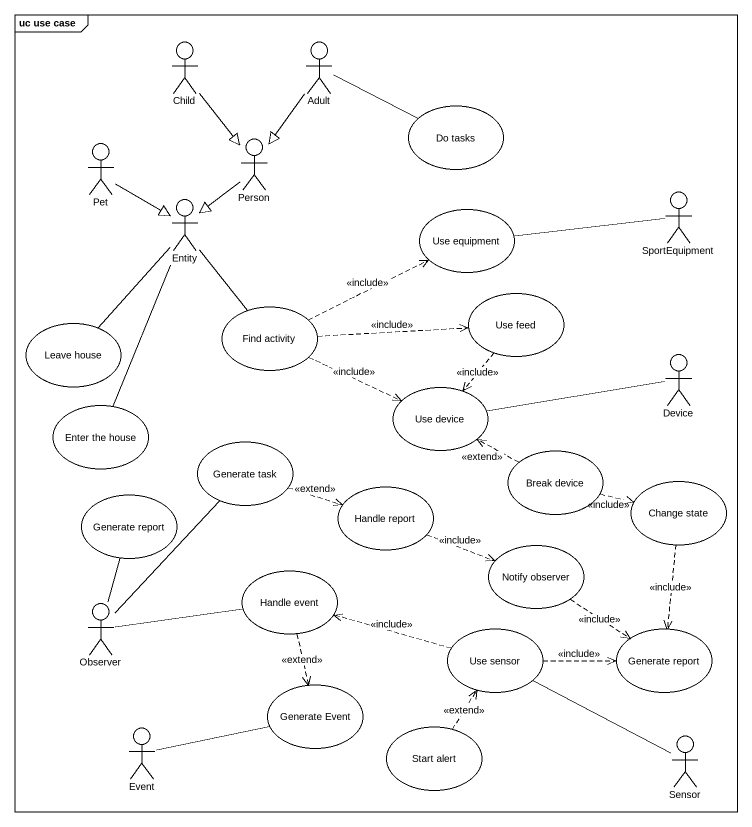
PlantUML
@startuml
mainframe uc use case
actor Child
actor Adult
usecase "Do tasks" as Do_tasks
actor Pet
actor "Person" as Person_
actor "Entity" as Entity_
actor SportEquipment
usecase "Use equipment" as Use_equipment
usecase "Find activity" as Find_activity
usecase "Use feed" as Use_feed
usecase "Leave house" as Leave_house
actor Device
usecase "Use device" as Use_device
usecase "Enter the house" as Enter_the_house
usecase "Generate task" as Generate_task
usecase "Handle report" as Handle_report
usecase "Break device" as Break_device
usecase "Change state" as Change_state
usecase "Generate report" as Generate_report
usecase "Notify observer" as Notify_observer
actor Observer
usecase "Handle event" as Handle_event
usecase "Use sensor" as Use_sensor
usecase "Generate report" as Generate_report_2
usecase "Generate Event" as Generate_Event
actor Event
usecase "Start alert" as Start_alert
actor Sensor
Child --|> Person_
Adult -right- Do_tasks
Adult --|> Person_
Pet --|> Entity_
Person_ --|> Entity_
Entity_ -- Find_activity
Use_equipment -right- SportEquipment
Find_activity .right.> Use_equipment : <<include>>
Find_activity .right.> Use_feed : <<include>>
Find_activity .right.> Use_device : <<include>>
Use_feed ..> Use_device : <<include>>
Leave_house -up- Entity_
Device -left- Use_device
Enter_the_house -up- Entity_
Generate_task .right.> Handle_report : <<extend>>
Handle_report .right.> Notify_observer : <<include>>
Break_device .left.> Use_device : <<extend>>
Break_device .right.> Change_state : <<include>>
Change_state ..> Generate_report_2 : <<include>>
Notify_observer ..> Generate_report_2 : <<include>>
Observer -up- Generate_task
Observer -up- Generate_report
Observer -right- Handle_event
Handle_event ..> Generate_Event : <<extend>>
Use_sensor .left.> Handle_event : <<include>>
Use_sensor .right.> Generate_report_2 : <<include>>
Event -right- Generate_Event
Start_alert .up.> Use_sensor : <<extend>>
Sensor -up- Use_sensor
@enduml
